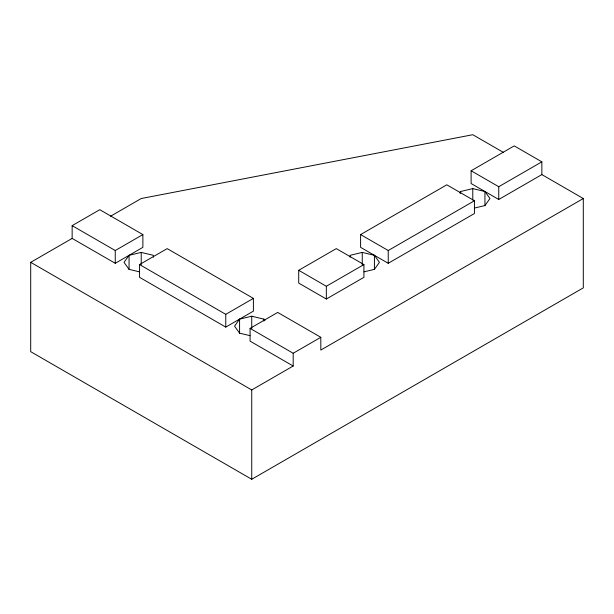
<?xml version="1.0" encoding="UTF-8"?>
<svg xmlns="http://www.w3.org/2000/svg" width="614" height="614" viewBox="0 0 614 614"><rect width="100%" height="100%" fill="white"/><g stroke="black" fill="none" stroke-linecap="round" stroke-linejoin="round"><path stroke-width="0.92" d="M153.377 257.212L153.377 255.317L141.22 252.408L129.063 255.317L124.028 262.332L129.063 269.354L139.485 271.841M264.903 320.523L263.897 319.126L251.74 316.218L239.583 319.126L234.548 326.141L239.583 333.164L250.005 335.651M459.617 192.911L460.623 191.507L472.78 188.598L484.937 191.507L489.972 198.529L484.937 205.544L474.515 208.039M72.145 238.409L72.145 225.645L99.775 209.689L142.878 234.579L142.878 247.342L115.248 263.291L72.145 238.409L30.7 262.332L30.7 351.668L251.74 479.281L583.3 287.859L583.3 198.529L541.855 174.599L498.752 199.481L471.122 183.532L471.122 170.769L514.225 145.886L541.855 161.835L541.855 174.599M110.551 216.235L141.22 198.529L472.78 134.719L503.449 152.425M72.145 225.645L115.248 250.527L142.878 234.579M139.562 264.565L167.192 248.616L253.398 298.389L253.398 311.144L225.768 327.101L139.562 277.328L139.562 264.565L225.768 314.337L253.398 298.389M298.711 270.306L336.288 248.616L363.918 264.565L363.918 277.328L326.341 299.026L298.711 283.069L298.711 270.306L326.341 286.262L363.918 264.565M360.602 234.579L446.808 184.806L474.438 200.755L474.438 213.518L388.232 263.291L360.602 247.342L360.602 234.579L388.232 250.527L474.438 200.755M250.082 328.375L293.185 353.257L293.185 366.021L250.082 341.138L250.082 328.375L277.712 312.426L320.815 337.309L320.815 350.072L583.3 198.529M471.122 170.769L498.752 186.717L541.855 161.835M293.185 353.257L320.815 337.309M30.7 262.332L251.74 389.951L293.185 366.021M363.995 271.841L374.417 269.354L379.452 262.332L374.417 255.317L362.26 252.408L350.103 255.317L350.103 257.212M498.752 186.717L498.752 199.481M484.937 191.507L484.937 205.759M472.78 188.598L472.78 200.003M460.623 191.507L460.623 193.41M388.232 250.527L388.232 263.291M374.417 255.317L374.417 269.569M362.26 252.408L362.26 264.764M326.341 286.262L326.341 299.026M263.897 319.126L263.897 321.022M251.74 316.218L251.74 328.567M251.74 389.951L251.74 479.281M239.583 319.126L239.583 333.379M225.768 314.337L225.768 327.101M141.22 252.408L141.22 264.764M129.063 255.317L129.063 269.569M115.248 250.527L115.248 263.291"/></g></svg>
